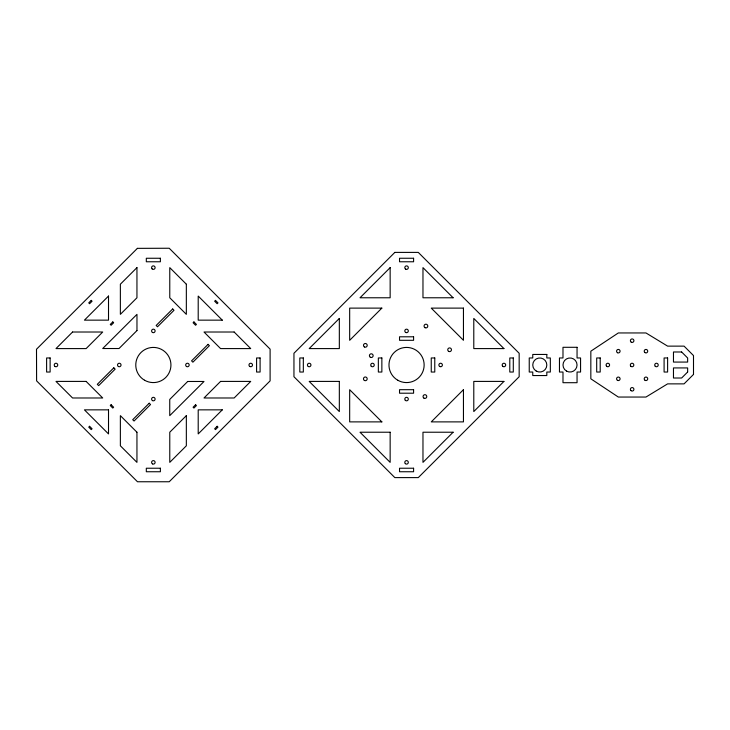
<?xml version="1.0" encoding="UTF-8"?>
<svg xmlns="http://www.w3.org/2000/svg" width="730" height="730" viewBox="0 0 730 730"><rect width="100%" height="100%" fill="white"/><g stroke="black" fill="none" stroke-linecap="round" stroke-linejoin="round"><path stroke-width="1.09" d="M137.386 248.355L36.5 349.241L36.609 380.868L137.486 481.754L169.223 481.754L270.109 380.868L270.109 349.132L169.223 248.246L137.386 248.355M91.232 300.386L88.75 302.877L89.571 303.707L92.062 301.216L91.232 300.386M72.562 332.013L55.991 348.593L86.131 348.593L102.711 332.013L72.562 332.013M108.514 296.07L84.424 320.151L108.514 320.151L108.514 296.07M136.948 267.636L120.368 284.207L120.368 314.356L136.948 297.776L136.948 267.636M112.785 321.939L110.294 324.421L111.124 325.251L113.615 322.769L112.785 321.939M136.966 330.571L119.026 348.52L102.711 348.52L136.966 314.356L136.966 330.571M113.816 367.82L97.318 384.309L98.65 385.641L115.139 369.143L113.816 367.82M172.672 308.963L156.174 325.461L157.498 326.784L173.995 310.296L172.672 308.963M89.571 426.293L88.75 427.123L91.232 429.614L92.062 428.784L89.571 426.293M111.124 404.748L110.294 405.579L112.785 408.061L113.615 407.23L111.124 404.748M193.934 321.939L193.103 322.769L195.585 325.251L196.416 324.421L193.934 321.939M215.478 300.386L214.656 301.216L217.138 303.707L217.969 302.877L215.478 300.386M149.212 403.215L132.714 419.704L134.046 421.037L150.535 404.539L149.212 403.215M208.068 344.359L191.57 360.857L192.893 362.18L209.391 345.691L208.068 344.359M187.692 381.48L169.743 399.429L169.743 415.644L204.008 381.48L187.692 381.48M195.585 404.748L193.103 407.23L193.934 408.061L196.416 405.579L195.585 404.748M186.342 415.644L169.771 432.224L169.771 462.364L186.342 445.793L186.342 415.644M220.579 381.407L204.008 397.987L234.148 397.987L250.728 381.407L220.579 381.407M222.285 409.849L198.204 433.93L198.204 409.849L222.285 409.849M217.138 426.293L214.656 428.784L215.478 429.614L217.969 427.123L217.138 426.293M394.839 252.398L293.953 353.274L293.953 376.726L394.839 477.602L418.281 477.602L519.167 376.726L519.167 353.274L418.281 252.398L394.839 252.398M339.331 318.444L309.191 348.593L339.331 348.593L339.331 318.444M390.149 267.636L360.009 297.776L390.149 297.776L390.149 267.636M381.845 308.115L349.67 340.317L349.67 308.115L381.845 308.115M463.45 389.683L431.266 421.885L463.45 421.885L463.45 389.683M453.111 432.224L422.971 462.364L422.971 432.224L453.111 432.224M503.928 381.407L473.788 411.556L473.788 381.407L503.928 381.407M687.642 372.008L681.637 378.012L673.471 378.012L673.471 367.929L687.642 367.929L687.642 372.008M693.5 374.435L684.065 383.87L667.612 383.87L645.968 397.047L618.337 397.047L590.835 378.815L590.835 351.185L618.337 332.953L645.968 332.953L667.612 346.13L684.065 346.13L693.5 355.565L693.5 374.435M160.39 258.256L146.319 258.256L146.319 261.769L160.39 261.769L160.39 258.256M413.591 258.256L399.529 258.256L399.529 261.769L413.591 261.769L413.591 258.256M453.111 297.776L422.971 297.776L422.971 267.636L453.111 297.776M463.45 308.115L431.248 308.115L463.45 340.29L463.45 308.115M222.285 320.151L198.204 320.151L198.204 296.07L222.285 320.151M234.148 332.013L204.008 332.013L220.579 348.593L250.728 348.593L234.148 332.013M413.591 336.795L399.529 336.795L399.529 340.308L413.591 340.308L413.591 336.795M577.047 347.298L562.985 347.298L562.985 357.965L559.463 357.965L559.463 372.035L562.985 372.035L562.985 382.702L577.047 382.702L577.047 372.035L580.569 372.035L580.569 357.965L577.047 357.965L577.047 347.298M503.928 348.593L473.788 348.593L473.788 318.444L503.928 348.593M681.637 351.988L673.471 351.988L673.471 362.071L687.642 362.071L687.642 357.992L681.637 351.988M546.816 354.452L532.754 354.452L532.754 357.965L529.241 357.965L529.241 372.035L532.754 372.035L532.754 375.548L546.816 375.548L546.816 372.035L550.338 372.035L550.338 357.965L546.816 357.965L546.816 354.452M50.124 357.965L46.61 357.965L46.61 372.035L50.124 372.035L50.124 357.965M260.099 357.965L256.586 357.965L256.586 372.035L260.099 372.035L260.099 357.965M303.333 357.965L299.811 357.965L299.811 372.035L303.333 372.035L303.333 357.965M381.863 357.965L378.35 357.965L378.35 372.035L381.863 372.035L381.863 357.965M434.77 357.965L431.248 357.965L431.248 372.035L434.77 372.035L434.77 357.965M513.299 357.965L509.786 357.965L509.786 372.035L513.299 372.035L513.299 357.965M600.206 357.965L596.693 357.965L596.693 372.035L600.206 372.035L600.206 357.965M667.612 357.965L664.09 357.965L664.09 372.035L667.612 372.035L667.612 357.965M86.131 381.407L55.991 381.407L72.562 397.987L102.711 397.987L86.131 381.407M339.331 381.407L309.191 381.407L339.331 411.556L339.331 381.407M413.591 389.692L399.529 389.692L399.529 393.205L413.591 393.205L413.591 389.692M108.514 409.849L84.424 409.849L108.514 433.93L108.514 409.849M381.872 421.885L349.67 421.885L349.67 389.71L381.872 421.885M390.149 432.224L360.009 432.224L390.149 462.364L390.149 432.224M160.39 468.231L146.319 468.231L146.319 471.744L160.39 471.744L160.39 468.231M413.591 468.231L399.529 468.231L399.529 471.744L413.591 471.744L413.591 468.231M186.342 284.207L169.771 267.636L169.771 297.776L186.342 314.356L186.342 284.207M136.948 432.224L120.368 415.644L120.368 445.793L136.948 462.364L136.948 432.224M55.106 366.524A1.761 1.761 0 0 0 57.743 365A1.761 1.761 0 0 0 55.106 363.476A1.761 1.761 0 0 0 55.106 366.524M186.552 366.524A1.761 1.761 0 0 0 189.189 365A1.761 1.761 0 0 0 186.552 363.476A1.761 1.761 0 0 0 186.552 366.524M152.479 463.888A1.761 1.761 0 0 0 155.116 462.364A1.761 1.761 0 0 0 152.479 460.849A1.761 1.761 0 0 0 152.479 463.888M249.843 366.524A1.761 1.761 0 0 0 252.48 365A1.761 1.761 0 0 0 249.843 363.476A1.761 1.761 0 0 0 249.843 366.524M152.114 268.877A1.761 1.761 0 0 0 155.052 268.083A1.761 1.761 0 0 0 152.898 265.93A1.761 1.761 0 0 0 152.114 268.877M144.567 380.23A17.584 17.584 0 0 0 170.939 365A17.584 17.584 0 0 0 144.567 349.77A17.584 17.584 0 0 0 144.567 380.23M152.479 332.451A1.761 1.761 0 0 0 155.116 330.927A1.761 1.761 0 0 0 152.479 329.403A1.761 1.761 0 0 0 152.479 332.451M118.406 366.524A1.761 1.761 0 0 0 121.043 365A1.761 1.761 0 0 0 118.406 363.476A1.761 1.761 0 0 0 118.406 366.524M152.479 400.597A1.761 1.761 0 0 0 155.116 399.073A1.761 1.761 0 0 0 152.479 397.549A1.761 1.761 0 0 0 152.479 400.597M536.267 371.086A7.035 7.035 0 0 0 546.816 365A7.035 7.035 0 0 0 536.267 358.914A7.035 7.035 0 0 0 536.267 371.086M308.315 366.524A1.761 1.761 0 0 0 310.953 365A1.761 1.761 0 0 0 308.315 363.476A1.761 1.761 0 0 0 308.315 366.524M405.314 463.614A1.761 1.761 0 0 0 408.252 462.82A1.761 1.761 0 0 0 406.099 460.666A1.761 1.761 0 0 0 405.314 463.614M405.314 400.314A1.761 1.761 0 0 0 408.252 399.529A1.761 1.761 0 0 0 406.099 397.375A1.761 1.761 0 0 0 405.314 400.314M371.241 366.241A1.761 1.761 0 0 0 374.189 365.456A1.761 1.761 0 0 0 372.035 363.303A1.761 1.761 0 0 0 371.241 366.241M405.679 332.451A1.761 1.761 0 0 0 408.316 330.927A1.761 1.761 0 0 0 405.679 329.403A1.761 1.761 0 0 0 405.679 332.451M405.679 269.151A1.761 1.761 0 0 0 408.316 267.636A1.761 1.761 0 0 0 405.679 266.112A1.761 1.761 0 0 0 405.679 269.151M439.752 366.524A1.761 1.761 0 0 0 442.389 365A1.761 1.761 0 0 0 439.752 363.476A1.761 1.761 0 0 0 439.752 366.524M397.768 380.23A17.584 17.584 0 0 0 424.139 365A17.584 17.584 0 0 0 397.768 349.77A17.584 17.584 0 0 0 397.768 380.23M502.687 366.241A1.761 1.761 0 0 0 505.625 365.456A1.761 1.761 0 0 0 503.472 363.303A1.761 1.761 0 0 0 502.687 366.241M364.398 380.449A1.861 1.861 0 0 0 367.19 378.834A1.861 1.861 0 0 0 364.398 377.227A1.861 1.861 0 0 0 364.398 380.449M364.416 346.951A1.861 1.861 0 0 0 367.208 345.345A1.861 1.861 0 0 0 364.425 343.73A1.861 1.861 0 0 0 364.416 346.951M423.975 398.16A1.861 1.861 0 0 0 426.767 396.554A1.861 1.861 0 0 0 423.975 394.939A1.861 1.861 0 0 0 423.975 398.16M448.667 351.376A1.861 1.861 0 0 0 451.459 349.761A1.861 1.861 0 0 0 448.667 348.155A1.861 1.861 0 0 0 448.667 351.376M370.347 357.271A1.861 1.861 0 0 0 373.139 355.656A1.861 1.861 0 0 0 370.347 354.05A1.861 1.861 0 0 0 370.347 357.271M424.997 327.679A1.861 1.861 0 0 0 427.789 326.064A1.861 1.861 0 0 0 424.997 324.448A1.861 1.861 0 0 0 424.997 327.679M606.584 366.241A1.761 1.761 0 0 0 609.523 365.456A1.761 1.761 0 0 0 607.369 363.303A1.761 1.761 0 0 0 606.584 366.241M631.277 342.197A1.761 1.761 0 0 0 633.914 340.682A1.761 1.761 0 0 0 631.277 339.158A1.761 1.761 0 0 0 631.277 342.197M655.23 366.241A1.761 1.761 0 0 0 658.168 365.456A1.761 1.761 0 0 0 656.014 363.303A1.761 1.761 0 0 0 655.23 366.241M630.912 390.568A1.761 1.761 0 0 0 633.85 389.774A1.761 1.761 0 0 0 631.696 387.621A1.761 1.761 0 0 0 630.912 390.568M617.452 380.339A1.761 1.761 0 0 0 620.089 378.815A1.761 1.761 0 0 0 617.452 377.291A1.761 1.761 0 0 0 617.452 380.339M617.452 352.709A1.761 1.761 0 0 0 620.089 351.185A1.761 1.761 0 0 0 617.452 349.661A1.761 1.761 0 0 0 617.452 352.709M644.727 352.426A1.761 1.761 0 0 0 647.665 351.641A1.761 1.761 0 0 0 645.512 349.488A1.761 1.761 0 0 0 644.727 352.426M645.092 380.339A1.761 1.761 0 0 0 647.729 378.815A1.761 1.761 0 0 0 645.092 377.291A1.761 1.761 0 0 0 645.092 380.339M566.498 371.086A7.035 7.035 0 0 0 577.047 365A7.035 7.035 0 0 0 566.498 358.914A7.035 7.035 0 0 0 566.498 371.086M630.83 366.241A1.761 1.761 0 0 0 633.768 365.456A1.761 1.761 0 0 0 631.614 363.303A1.761 1.761 0 0 0 630.83 366.241"/></g></svg>
